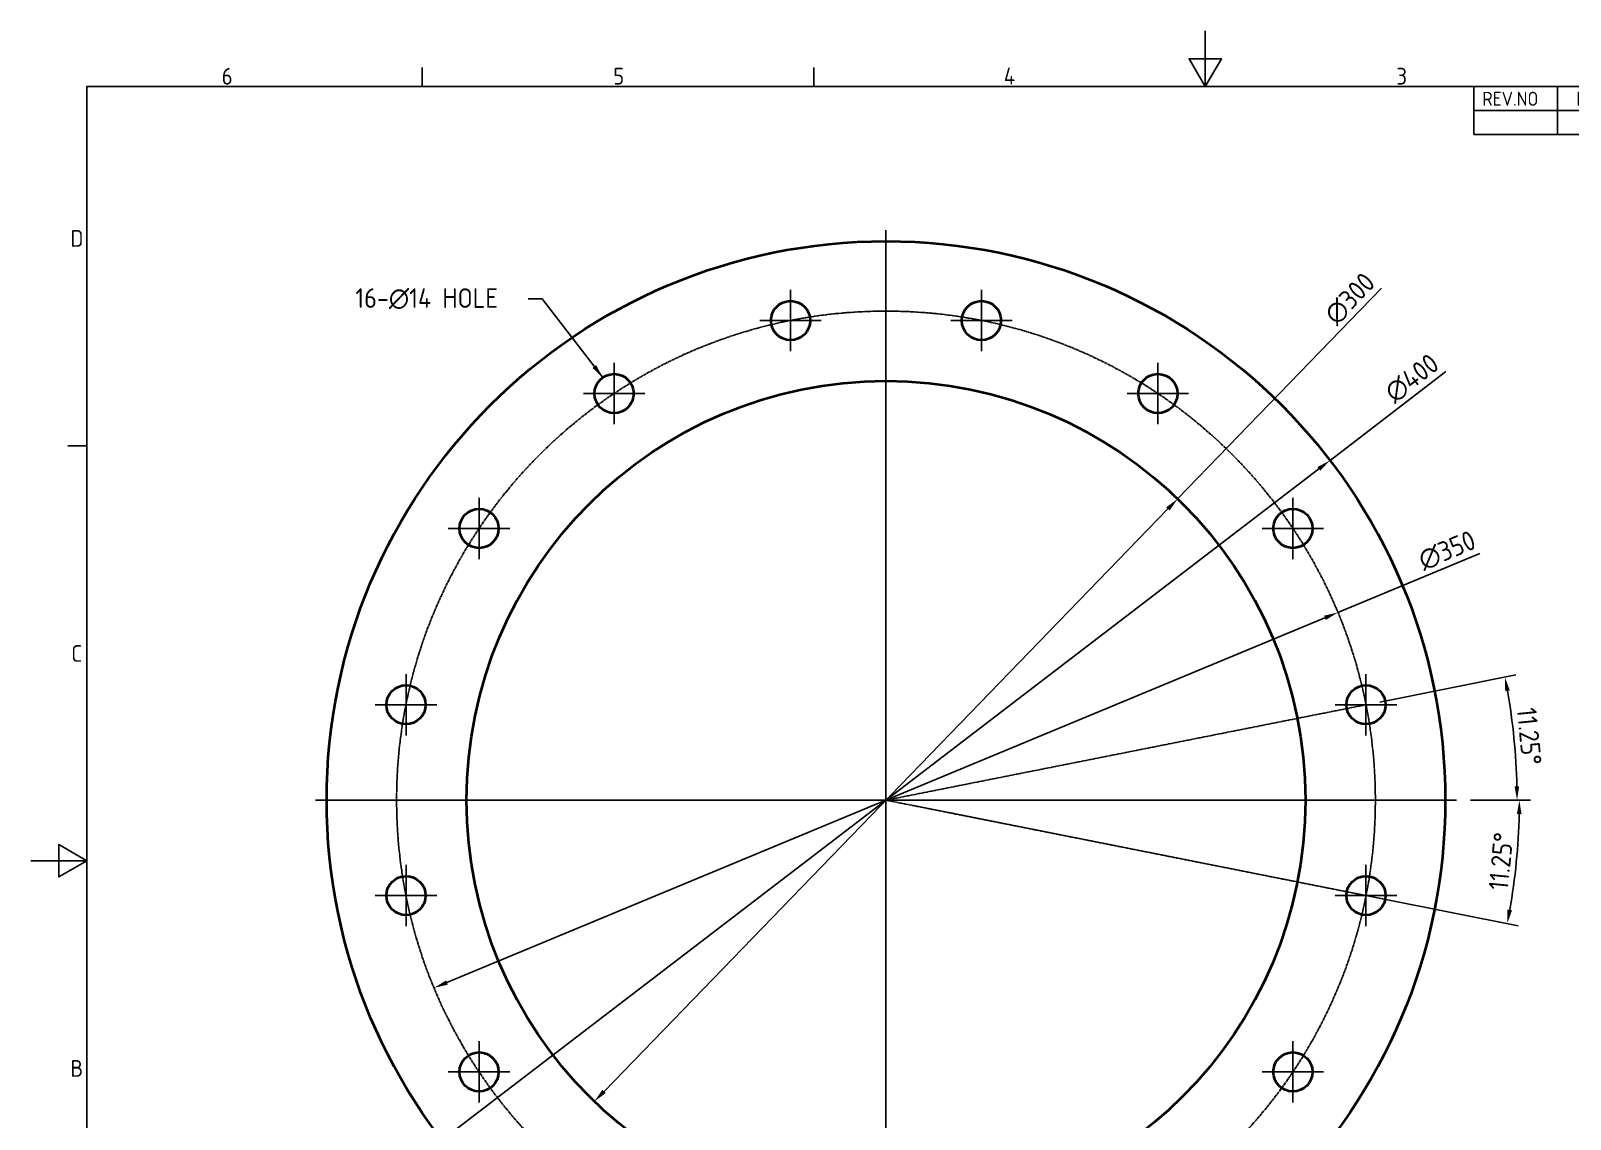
# Model space of a CAD drawing. Header units: millimetres. Extents: x 0 to 840, y 0 to 594.
# Drawn here: x 0 to 550, y 205 to 594 of the extents above; entities that cross this region are included whole.
import ezdxf

# ---------------------------------------------------------------- set-up
doc = ezdxf.new("R2010")
doc.units = ezdxf.units.MM
doc.header["$LTSCALE"] = 2
doc.linetypes.add('CHAIN', pattern=[0.7087, 0.4724, -0.0591, 0.1181, -0.0591])
doc.layers.get('0').update_dxf_attribs({"color": 3, "lineweight": 25, "true_color": 0x00ff00})
for name, color, linetype, lineweight, true_color in [('가시적인 것(ISO)', 3, 'Continuous', 40, 0x00ff00), ('기호(ISO)', 5, 'Continuous', 25, 0x0000ff), ('스케치 형상(ISO)', 3, 'Continuous', 25, 0x00ff00), ('중심 표식(ISO)', 1, 'Continuous', 25, 0xff0000), ('치수(ISO)', 2, 'Continuous', 25, 0xffff00)]:
    doc.layers.add(name, color=color, linetype=linetype, lineweight=lineweight, true_color=true_color)
doc.layers.add('경계(ISO)', color=7, linetype='Continuous', lineweight=25)
doc.styles.add('ISO ProportionalPSTEK', font='isocp.shx')
doc.styles.add('문자 텍스트_PSTEK_POSCO', font='isocp.shx')
doc.styles.add('치수 텍스트_PSTEK_POSCO', font='isocp.shx')
doc.dimstyles.new('치수_PSTEK_POSCO', dxfattribs={"dimscale": 2, "dimtxt": 3.5, "dimasz": 2.5, "dimexe": 2, "dimexo": 2.5, "dimgap": 1, "dimtad": 1, "dimrnd": 1e-08, "dimdsep": 46, "dimtxsty": '치수 텍스트_PSTEK_POSCO', "dimcen": 0.09, "dimdle": 10, "dimclrd": 7, "dimclre": 7, "dimclrt": 2, "dimadec": 1, "dimazin": 2, "dimtfac": 1, "dimtmove": 0, "dimatfit": 3, "dimfxl": 1, "dimtolj": 1, "dimlwd": -1, "dimlwe": -1, "dimarcsym": 0})
doc.dimstyles.new('치수_PSTEK_POSCO$7', dxfattribs={"dimscale": 2, "dimtxt": 3.5, "dimasz": 2.5, "dimexe": 2, "dimexo": 2.5, "dimgap": 1, "dimtad": 1, "dimrnd": 1e-08, "dimdsep": 46, "dimtxsty": '치수 텍스트_PSTEK_POSCO', "dimcen": 0.09, "dimdle": 10, "dimclrd": 7, "dimclre": 7, "dimclrt": 2, "dimadec": 1, "dimazin": 2, "dimtfac": 1, "dimtmove": 0, "dimatfit": 3, "dimfxl": 1, "dimtolj": 1, "dimlwd": -1, "dimlwe": -1, "dimarcsym": 0})

# ---------------------------------------------------------------- blocks, each defined once
blk = doc.blocks.new('경계 Default Border')
at = {"layer": '경계(ISO)'}
for p, q in [((70, 287.0000076293945), (70, 290.4000091552734)), ((140, 287.0000076293945), (140, 290.4000091552734)), ((10, 222.7499961853027), (6.599999666213989, 222.7499961853027))]:
    blk.add_line(p, q, dxfattribs=at)
at = {"layer": '경계(ISO)', "flags": 128}
for points in [[(210, 297.0000076293945), (210, 287.0000076293945), (207.1132469177246, 292.0000076293945), (212.8867530822754, 292.0000076293945), (210, 287.0000076293945)], [(10, 10), (10, 287.0000076293945), (410, 287.0000076293945), (410, 10), (10, 10)], [(0, 148.5000038146973), (10, 148.5000038146973), (5, 151.3867473602295), (5, 145.6132507324219), (10, 148.5000038146973)]]:
    blk.add_lwpolyline(points, dxfattribs=at)
at = {"layer": '경계(ISO)', "color": 2, "true_color": 0xffff00, "char_height": 3.00000011920929, "attachment_point": 7, "style": '문자 텍스트_PSTEK_POSCO'}
for s, insert in [('6', (34.14453946055966, 287.3713945155963)), ('5', (104.1445394605597, 287.3713945155963)), ('4', (173.9734701308116, 287.4)), ('3', (244.1685395229535, 287.3713945155963)), ('D', (7.078270083685684, 258.3463944559917)), ('C', (7.244539400955009, 184.0963944559917)), ('B', (7.078270083685684, 109.8463944559917))]:
    blk.add_mtext(s, dxfattribs=dict(at, insert=insert))
blk = doc.blocks.new('리비전 내역')
at = {"layer": '기호(ISO)'}
for p, q in [((258, 287.0000076293945), (410, 287.0000076293945)), ((258, 287.0000076293945), (258, 282.7200076293945)), ((273, 287.0000076293945), (273, 282.7200076293945)), ((288, 287.0000076293945), (288, 282.7200076293945)), ((365, 287.0000076293945), (365, 282.7200076293945)), ((380, 287.0000076293945), (380, 282.7200076293945)), ((395, 287.0000076293945), (395, 282.7200076293945)), ((410, 287.0000076293945), (410, 282.7200076293945)), ((258, 282.7200076293945), (410, 282.7200076293945)), ((258, 282.7200076293945), (258, 278.4400076293945)), ((273, 282.7200076293945), (273, 278.4400076293945)), ((288, 282.7200076293945), (288, 278.4400076293945)), ((365, 282.7200076293945), (365, 278.4400076293945)), ((380, 282.7200076293945), (380, 278.4400076293945)), ((395, 282.7200076293945), (395, 278.4400076293945)), ((410, 282.7200076293945), (410, 278.4400076293945)), ((258, 278.4400076293945), (410, 278.4400076293945))]:
    blk.add_line(p, q, dxfattribs=at)
at = {"layer": '기호(ISO)', "color": 2, "true_color": 0xffff00, "char_height": 2.5, "attachment_point": 7, "style": 'ISO ProportionalPSTEK'}
for s, insert in [('REV.NO', (259.5271157026291, 283.5831900503393)), ('DATE', (276.3142317728366, 283.5831900503393)), ('DESCRIPTION OF REVISION', (305.5070204333629, 283.5831900503393)), ('DRA.BY', (366.4757339553204, 283.5831900503393)), ('CH.BY', (382.8642915086117, 283.5831900503393)), ('APP.BY', (396.4777339604404, 283.5831900503393))]:
    blk.add_mtext(s, dxfattribs=dict(at, insert=insert))
blk = doc.blocks.new('*D23')
at = {"layer": 'Defpoints', "color": 0, "transparency": 16777216}
for p in [(464.6011691753979, 440.2859177611545), (147.0256582134609, 197.0868329823166)]:
    blk.add_point(p, dxfattribs=at)
at = {"layer": '치수(ISO)', "color": 7, "transparency": 16777216}
for p, q in [((464.6011691753979, 440.2859177611545), (506.0639518302554, 472.0380851858454)), ((150.9953521004851, 200.1268215420521), (460.6314752883737, 437.2459292014189))]:
    blk.add_line(p, q, dxfattribs=at)
for points in [[(460.1248105284178, 437.9075448492564), (461.1381400483296, 436.5843135535816), (464.6011691753979, 440.2859177611545)], [(150.4886873405292, 200.7884371898894), (151.502016860441, 199.4652058942147), (147.0256582134609, 197.0868329823166)]]:
    blk.add_solid(points, dxfattribs=at)
at = {"layer": '치수(ISO)', "color": 2, "transparency": 16777216, "insert": (485.5665107820965, 463.2686467150239), "char_height": 7, "attachment_point": 4, "rotation": 37.44486489221638, "style": '치수 텍스트_PSTEK_POSCO'}
blk.add_mtext('\\A1;∅400', dxfattribs=at)
blk = doc.blocks.new('*D24')
at = {"layer": 'Defpoints', "color": 0, "transparency": 16777216}
for p in [(477.4508377649955, 352.8271817245587), (530.9914023907783, 333.4453205006655), (305.8134136944302, 318.6863753717363), (509.8134136944302, 318.6863753717363)]:
    blk.add_point(p, dxfattribs=at)
at = {"layer": '치수(ISO)', "color": 7, "transparency": 16777216}
for p, q in [((482.3547641670116, 353.8026333346393), (531.0616856946637, 363.4910424034798)), ((514.8134136944301, 318.6863753717363), (535.4745602275705, 318.6863753717362))]:
    blk.add_line(p, q, dxfattribs=at)
blk.add_arc((305.8134136944302, 318.6863753717363), 225.6611465331403, 1.269535152276412, 9.980464847723601, dxfattribs=at)
for points in [[(527.2405358814369, 357.6427385133866), (528.8786798978579, 357.9497596189188), (527.1385445730506, 362.7106811154154)], [(532.2524496322061, 323.6953006575236), (530.5858852473758, 323.6768363949305), (531.4745602275705, 318.6863753717363)]]:
    blk.add_solid(points, dxfattribs=at)
at = {"layer": '치수(ISO)', "color": 2, "transparency": 16777216, "insert": (534.832961809553, 351.7936370717694), "char_height": 7, "attachment_point": 4, "rotation": 275.62499999999994, "style": '치수 텍스트_PSTEK_POSCO'}
blk.add_mtext('\\A1;11.25°', dxfattribs=at)
blk = doc.blocks.new('*D25')
at = {"layer": 'Defpoints', "color": 0, "transparency": 16777216}
for p in [(410.1080110721857, 426.4947097332865), (201.5188163166743, 210.878041010186)]:
    blk.add_point(p, dxfattribs=at)
at = {"layer": '치수(ISO)', "color": 7, "transparency": 16777216}
for p, q in [((410.1080110721857, 426.4947097332865), (483.0128119299914, 501.8557096801244)), ((204.9953028959329, 214.471652155571), (406.6315244929273, 422.9010985879014))]:
    blk.add_line(p, q, dxfattribs=at)
for points in [[(406.0325893020297, 423.4805130177779), (407.2304596838247, 422.3216841580251), (410.1080110721857, 426.4947097332865)], [(204.3963677050354, 215.0510665854474), (205.5942380868304, 213.8922377256946), (201.5188163166743, 210.878041010186)]]:
    blk.add_solid(points, dxfattribs=at)
at = {"layer": '치수(ISO)', "color": 2, "transparency": 16777216, "insert": (464.5242934213569, 490.6545888684943), "char_height": 7, "attachment_point": 4, "rotation": 45.94908582358251, "style": '치수 텍스트_PSTEK_POSCO'}
blk.add_mtext('\\A1;∅300', dxfattribs=at)
blk = doc.blocks.new('*D26')
at = {"layer": 'Defpoints', "color": 0, "transparency": 16777216}
for p in [(467.4146145662987, 385.8432951698477), (144.2122128225615, 251.5294555736246)]:
    blk.add_point(p, dxfattribs=at)
at = {"layer": '치수(ISO)', "color": 7, "transparency": 16777216}
for p, q in [((467.4146145662987, 385.8432951698477), (518.1933850894467, 406.9455258529822)), ((148.8293899903292, 253.4482247107135), (462.7974373985311, 383.9245260327586))]:
    blk.add_line(p, q, dxfattribs=at)
for points in [[(462.4776425423495, 384.69405556072), (463.1172322547125, 383.1549965047975), (467.4146145662987, 385.8432951698477)], [(148.5095951341477, 254.2177542386748), (149.1491848465107, 252.6786951827523), (144.2122128225615, 251.5294555736246)]]:
    blk.add_solid(points, dxfattribs=at)
at = {"layer": '치수(ISO)', "color": 2, "transparency": 16777216, "insert": (496.7778486757776, 404.0018505659189), "char_height": 7, "attachment_point": 4, "rotation": 22.56639811098144, "style": '치수 텍스트_PSTEK_POSCO'}
blk.add_mtext('\\A1;∅350', dxfattribs=at)
blk = doc.blocks.new('*D28')
at = {"layer": 'Defpoints', "color": 0, "transparency": 16777216}
for p in [(305.8134136944302, 318.6863753717363), (310.7173400964463, 317.7109237616556), (509.8134136944302, 318.6863753717363), (530.3654661863106, 289.1235368228031)]:
    blk.add_point(p, dxfattribs=at)
at = {"layer": '치수(ISO)', "color": 7, "transparency": 16777216}
for p, q in [((315.6212664984625, 316.735472151575), (531.8743219765835, 273.7200649333357)), ((514.8134136944302, 318.6863753717363), (536.3031169954555, 318.6863753717363))]:
    blk.add_line(p, q, dxfattribs=at)
blk.add_arc((305.8134136944302, 318.6863753717363), 226.4897033010254, 350.0148906817805, 358.735109318219, dxfattribs=at)
for points in [[(531.4146442826252, 313.6958783340655), (533.0812094144552, 313.6774816184271), (532.3031169954555, 318.6863753717362)], [(529.6915091415964, 279.2612771851686), (528.0533775702863, 279.5683646854923), (527.9511808549705, 274.5004262214002)]]:
    blk.add_solid(points, dxfattribs=at)
at = {"layer": '치수(ISO)', "color": 2, "transparency": 16777216, "insert": (524.7091255392023, 286.5762245133281), "char_height": 7, "attachment_point": 4, "rotation": 84.37500000000007, "style": '치수 텍스트_PSTEK_POSCO'}
blk.add_mtext('\\A1;11.25°', dxfattribs=at)

msp = doc.modelspace()

# ---------------------------------------------------------------- linework, layer by layer
at = {"layer": '가시적인 것(ISO)'}
for centre, radius in [((305.8134136944301, 318.6863753717363), 200), ((271.6726073416077, 490.3237994423017), 7.000000000000001), ((339.9542200472526, 490.3237994423017), 7.000000000000001), ((305.8134136944301, 318.6863753717363), 150), ((208.5886229159998, 464.1935575246818), 7.000000000000001), ((403.0382044728607, 464.1935575246816), 7.000000000000001), ((160.3062315414847, 415.9111661501668), 7.000000000000001), ((451.3205958473756, 415.9111661501666), 7.000000000000001), ((134.1759896238647, 352.8271817245588), 7.000000000000001), ((477.4508377649955, 352.8271817245587), 7.000000000000001), ((134.1759896238647, 284.5455690189139), 7.000000000000001), ((477.4508377649955, 284.5455690189137), 7.000000000000001), ((160.3062315414846, 221.4615845933059), 7.000000000000001), ((451.3205958473754, 221.4615845933056), 7.000000000000001)]:
    msp.add_circle(centre, radius, dxfattribs=at)
at = {"layer": '스케치 형상(ISO)', "color": 1, "linetype": 'CHAIN', "true_color": 0xff0000}
for p, q in [((477.4508377649955, 352.8271817245587), (305.8134136944301, 318.6863753717362)), ((305.8134136944301, 318.6863753717363), (477.4508377649955, 284.5455690189137))]:
    msp.add_line(p, q, dxfattribs=at)
msp.add_circle((305.8134136944301, 318.6863753717363), 175.0000000000001, dxfattribs=at)
at = {"layer": '중심 표식(ISO)', "linetype": 'CHAIN'}
for p, q in [((305.8134136944301, 522.6863753717363), (305.8134136944301, 114.6863753717363)), ((271.6726073416077, 501.3237994423017), (271.6726073416077, 479.3237994423017)), ((339.9542200472526, 501.3237994423017), (339.9542200472526, 479.3237994423016)), ((282.6726073416077, 490.3237994423017), (260.6726073416077, 490.3237994423017)), ((350.9542200472526, 490.3237994423017), (328.9542200472526, 490.3237994423017)), ((208.5886229159998, 475.1935575246818), (208.5886229159998, 453.1935575246818)), ((403.0382044728607, 475.1935575246816), (403.0382044728607, 453.1935575246816)), ((219.5886229159998, 464.1935575246818), (197.5886229159997, 464.1935575246818)), ((414.0382044728607, 464.1935575246816), (392.0382044728607, 464.1935575246816)), ((160.3062315414847, 426.9111661501668), (160.3062315414847, 404.9111661501667)), ((451.3205958473756, 426.9111661501666), (451.3205958473756, 404.9111661501666)), ((171.3062315414847, 415.9111661501668), (149.3062315414847, 415.9111661501668)), ((462.3205958473756, 415.9111661501666), (440.3205958473756, 415.9111661501666)), ((134.1759896238647, 363.8271817245588), (134.1759896238647, 341.8271817245588)), ((477.4508377649955, 363.8271817245587), (477.4508377649955, 341.8271817245586)), ((145.1759896238647, 352.8271817245588), (123.1759896238647, 352.8271817245588)), ((488.4508377649955, 352.8271817245587), (466.4508377649955, 352.8271817245587)), ((509.8134136944301, 318.6863753717363), (101.8134136944301, 318.6863753717363)), ((134.1759896238647, 295.5455690189139), (134.1759896238647, 273.5455690189139)), ((477.4508377649955, 295.5455690189137), (477.4508377649955, 273.5455690189137)), ((145.1759896238647, 284.5455690189139), (123.1759896238647, 284.5455690189139)), ((488.4508377649955, 284.5455690189137), (466.4508377649955, 284.5455690189137)), ((160.3062315414846, 232.4615845933059), (160.3062315414846, 210.4615845933059)), ((451.3205958473754, 232.4615845933056), (451.3205958473754, 210.4615845933056)), ((171.3062315414846, 221.4615845933059), (149.3062315414846, 221.4615845933059)), ((462.3205958473755, 221.4615845933056), (440.3205958473754, 221.4615845933056))]:
    msp.add_line(p, q, dxfattribs=at)

# ---------------------------------------------------------------- block references
at = {"xscale": 2, "yscale": 2, "zscale": 2}
msp.add_blockref('경계 Default Border', (0, 0), dxfattribs=at)
at = {"layer": '기호(ISO)', "xscale": 2, "yscale": 2, "zscale": 2}
msp.add_blockref('리비전 내역', (0, 0), dxfattribs=at)

# ---------------------------------------------------------------- texts
at = {"layer": '기호(ISO)', "color": 2, "true_color": 0xffff00, "insert": (116.0643364119187, 498.1210239719032), "char_height": 6.99999988079071, "width": 59.78936759233473, "attachment_point": 4, "line_spacing_factor": 0.612500011920929, "style": '치수 텍스트_PSTEK_POSCO'}
msp.add_mtext('{16-\\fAIGDT|b0|i0;\\H7.0000;n\\fisocp|b0|i0;\\H7.0000;14 HOLE}', dxfattribs=at)

# ---------------------------------------------------------------- dimensions: what is measured, and where the dimension line sits
at = {"layer": '치수(ISO)', "color": 7}
for p1, p2, override, picture, middle in [((201.5188163166743, 210.878041010186), (410.1080110721857, 426.4947097332865), {"dimdec": 2, "dimlfac": 1, "dimtp": 0, "dimtm": -0, "dimtdec": 2, "dimatfit": 2}, '*D25', (475.0497414897841, 493.6243594266402)), ((147.0256582134609, 197.0868329823166), (464.6011691753979, 440.2859177611545), {"dimdec": 2, "dimlfac": 1.000000000000001, "dimtp": 0, "dimtm": -0, "dimtdec": 2, "dimatfit": 2}, '*D23', (496.6932862366257, 464.8620366006243)), ((144.2122128225615, 251.5294555736246), (467.4146145662987, 385.8432951698477), {"dimdec": 2, "dimlfac": 1, "dimtp": 0, "dimtm": -0, "dimtdec": 2, "dimatfit": 2}, '*D26', (507.6175044744574, 402.5504869397606))]:
    dim = msp.add_diameter_dim_2p(p1=p1, p2=p2, dimstyle='치수_PSTEK_POSCO', override=override, dxfattribs=at)
    dim.commit()
    dim.dimension.update_dxf_attribs({"geometry": picture, "text_midpoint": middle, "dimtype": 163})
for base, center, p1, p2, picture, middle in [((530.9914023907783, 333.4453205006655), (305.8134136944302, 318.6863753717363), (509.8134136944301, 318.6863753717363), (477.4508377649955, 352.8271817245587), '*D24', (530.387940127548, 340.8050356384043)), ((530.3654661863106, 289.1235368228031), (305.8134136944301, 318.6863753717363), (310.7173400964463, 317.7109237616556), (509.8134136944301, 318.6863753717363), '*D28', (531.212507168128, 296.4865023400793))]:
    dim = msp.add_angular_dim_3p(base=base, center=center, p1=p1, p2=p2, dimstyle='치수_PSTEK_POSCO', override={"dimadec": 2, "dimtp": 0, "dimtm": -0, "dimtdec": 2}, dxfattribs=at)
    dim.commit()
    dim.dimension.update_dxf_attribs({"geometry": picture, "text_midpoint": middle, "dimtype": 165})

# ---------------------------------------------------------------- leaders
at = {"layer": '기호(ISO)', "color": 7, "annotation_type": 0, "has_hookline": 1, "hookline_direction": 1, "text_width": 55.70804594393121}
msp.add_leader([(204.5457779962072, 469.9080483116643), (182.8537040042534, 498.1210239719032), (177.8537040042534, 498.1210239719032)], dimstyle='치수_PSTEK_POSCO$7', override={"dimtad": 0}, dxfattribs=at)

doc.saveas('drawing.dxf')
